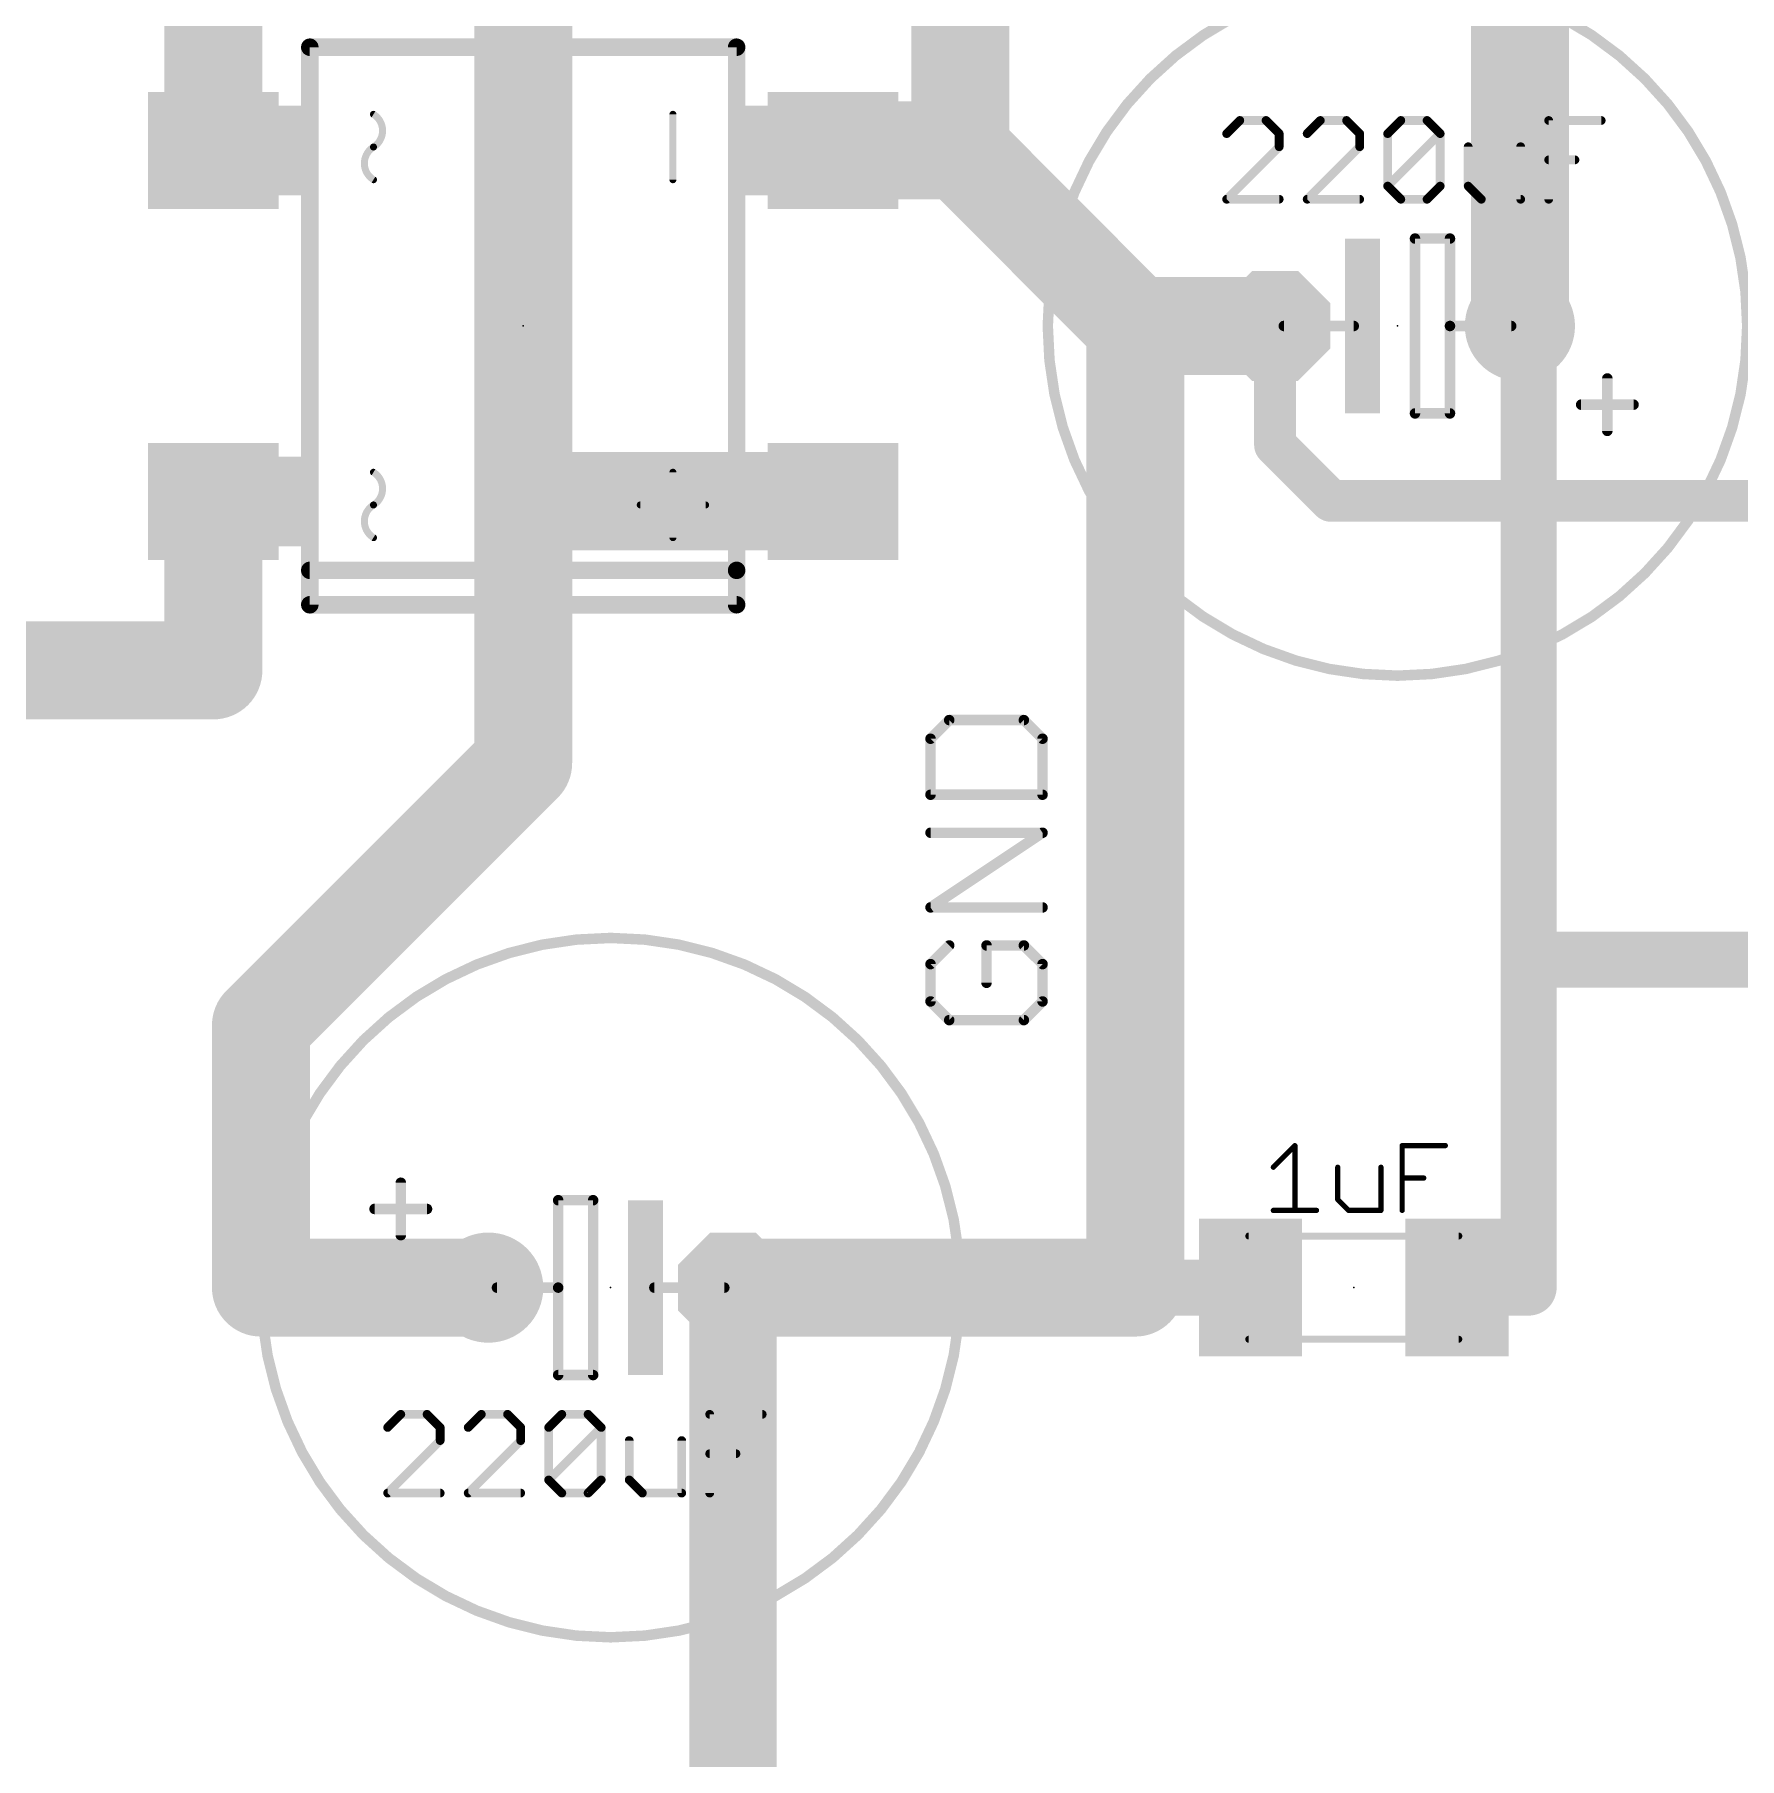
# Model space of a CAD drawing. Extents: x 0 to 165, y -10 to 137.
# Drawn here: x 39.89 to 64.66, y 51.58 to 76.62 of the extents above; entities that cross this region are included whole.
import ezdxf

# ---------------------------------------------------------------- set-up
doc = ezdxf.new("R2010")
doc.units = 0
for name, color, linetype in [('1', 14, 'CONTINUOUS'), ('16', 174, 'CONTINUOUS'), ('17', 94, 'CONTINUOUS'), ('21', 251, 'CONTINUOUS'), ('23', 178, 'CONTINUOUS'), ('27', 251, 'CONTINUOUS'), ('51', 251, 'CONTINUOUS')]:
    doc.layers.add(name, color=color, linetype=linetype)

# ---------------------------------------------------------------- blocks, each defined once
blk = doc.blocks.new('RECT')
blk.add_solid([(-0.5, -0.5), (0.5, -0.5), (-0.5, 0.5), (0.5, 0.5)])
blk = doc.blocks.new('ROUNDP')
at = {"const_width": 0.5}
blk.add_lwpolyline([(0, -0.25, 1), (0, 0.25, 1), (0, -0.25)], format="xyb", dxfattribs=at)
blk = doc.blocks.new('OCTAGONP')
at = {"const_width": 0.5}
blk.add_lwpolyline([(-0.25, -0.1036), (-0.25, 0.1036), (-0.1036, 0.25), (0.1036, 0.25), (0.25, 0.1036), (0.25, -0.1036), (0.1036, -0.25), (-0.1036, -0.25), (-0.25, -0.1036), (-0.25, 0.1036)], dxfattribs=at)

msp = doc.modelspace()

# ---------------------------------------------------------------- linework, layer by layer
at = {"layer": '1'}
for points, const_width in [([(53.34, 74.94), (53.34, 80.645)], 1.4224), ([(46.99, 69.85), (46.99, 78.74)], 1.4224), ([(61.468, 72.39), (61.468, 78.74)], 1.4224), ([(42.49, 77.3938), (42.49, 74.94)], 1.4224), ([(53.34, 74.94), (51.49, 74.94)], 1.4224), ([(55.88, 72.39), (53.34, 74.94)], 1.4224), ([(55.88, 58.42), (55.88, 72.39)], 1.4224), ([(55.88, 72.39), (57.912, 72.39)], 1.4224), ([(61.595, 72.39), (61.468, 72.39)], 0.8128), ([(61.595, 63.1825), (61.595, 72.39)], 0.8128), ([(42.49, 67.3862), (42.49, 69.84)], 1.4224), ([(51.49, 69.85), (46.99, 69.85)], 1.4224), ([(46.99, 69.84), (51.49, 69.84)], 1.4224), ([(46.99, 66.04), (46.99, 69.84)], 1.4224), ([(51.49, 69.84), (51.49, 69.85)], 1.4224), ([(34.0868, 67.3862), (42.49, 67.3862)], 1.4224), ([(43.18, 62.23), (46.99, 66.04)], 1.4224), ([(53.178, 66.6652), (52.9068, 66.394)], 0.1524), ([(54.2626, 66.6652), (53.178, 66.6652)], 0.1524), ([(54.5338, 66.394), (54.2626, 66.6652)], 0.1524), ([(52.9068, 66.394), (52.9068, 65.5805)], 0.1524), ([(54.5338, 65.5805), (54.5338, 66.394)], 0.1524), ([(52.9068, 65.5805), (54.5338, 65.5805)], 0.1524), ([(52.9068, 63.9434), (54.5338, 65.028)], 0.1524), ([(54.5338, 65.028), (52.9068, 65.028)], 0.1524), ([(54.5338, 63.9434), (52.9068, 63.9434)], 0.1524), ([(53.178, 63.3909), (52.9068, 63.1197)], 0.1524), ([(54.2626, 63.3909), (53.7203, 63.3909)], 0.1524), ([(53.7203, 63.3909), (53.7203, 62.8485)], 0.1524), ([(54.5338, 63.1197), (54.2626, 63.3909)], 0.1524), ([(61.595, 63.1825), (76.5175, 63.1825)], 0.8128), ([(61.595, 58.42), (61.595, 63.1825)], 0.8128), ([(52.9068, 63.1197), (52.9068, 62.5774)], 0.1524), ([(54.5338, 62.5774), (54.5338, 63.1197)], 0.1524), ([(43.18, 58.42), (43.18, 62.23)], 1.4224), ([(52.9068, 62.5774), (53.178, 62.3062)], 0.1524), ([(54.2626, 62.3062), (54.5338, 62.5774)], 0.1524), ([(53.178, 62.3062), (54.2626, 62.3062)], 0.1524), ([(43.18, 58.42), (46.482, 58.42)], 1.4224), ([(50.038, 58.42), (55.88, 58.42)], 1.4224), ([(55.88, 58.42), (57.555, 58.42)], 0.8128), ([(60.555, 58.42), (61.595, 58.42)], 0.8128)]:
    msp.add_lwpolyline(points, dxfattribs=dict(at, const_width=const_width))
for points, const_width in [([(51.49, 75.2956, 1), (51.49, 74.5844)], 0.7112), ([(53.5919, 75.191, 1), (53.0881, 74.689)], 0.7112), ([(53.34, 74.5844, 1), (53.34, 75.2956)], 0.7112), ([(42.1344, 74.94, 1), (42.8456, 74.94)], 0.7112), ([(52.9844, 74.94, 1), (53.6956, 74.94)], 0.7112), ([(56.2356, 72.39, 1), (55.5244, 72.39)], 0.7112), ([(55.88, 72.7456, 1), (55.88, 72.0344)], 0.7112), ([(55.6281, 72.139, 1), (56.1319, 72.641)], 0.7112), ([(57.912, 72.0344, 1), (57.912, 72.7456)], 0.7112), ([(61.1124, 72.39, 1), (61.8236, 72.39)], 0.7112), ([(61.468, 72.5932, 1), (61.468, 72.1868)], 0.4064), ([(61.7982, 72.39, 1), (61.3918, 72.39)], 0.4064), ([(61.595, 72.1868, 1), (61.595, 72.5932)], 0.4064), ([(42.8456, 69.84, 1), (42.1344, 69.84)], 0.7112), ([(46.99, 70.2056, 1), (46.99, 69.4944)], 0.7112), ([(46.99, 70.1956, 1), (46.99, 69.4844)], 0.7112), ([(47.3456, 69.84, 1), (46.6344, 69.84)], 0.7112), ([(51.8456, 69.85, 1), (51.1344, 69.85)], 0.7112), ([(51.49, 69.4944, 1), (51.49, 70.2056)], 0.7112), ([(51.49, 69.4844, 1), (51.49, 70.1956)], 0.7112), ([(46.6344, 69.85, 1), (47.3456, 69.85)], 0.7112), ([(51.1344, 69.84, 1), (51.8456, 69.84)], 0.7112), ([(42.49, 67.0306, 1), (42.49, 67.7418)], 0.7112), ([(42.1344, 67.3862, 1), (42.8456, 67.3862)], 0.7112), ([(47.2414, 65.7886, 1), (46.7386, 66.2914)], 0.7112), ([(53.178, 66.7033, 1), (53.178, 66.6271)], 0.0762), ([(53.2049, 66.6382, 1), (53.151, 66.6921)], 0.0762), ([(54.2896, 66.6921, 1), (54.2357, 66.6382)], 0.0762), ([(54.2626, 66.6271, 1), (54.2626, 66.7033)], 0.0762), ([(46.6344, 66.04, 1), (47.3456, 66.04)], 0.7112), ([(52.9449, 66.394, 1), (52.8687, 66.394)], 0.0762), ([(52.8799, 66.4209, 1), (52.9338, 66.3671)], 0.0762), ([(54.5719, 66.394, 1), (54.4957, 66.394)], 0.0762), ([(54.5069, 66.3671, 1), (54.5607, 66.4209)], 0.0762), ([(52.9068, 65.6186, 1), (52.9068, 65.5424)], 0.0762), ([(54.5338, 65.5424, 1), (54.5338, 65.6186)], 0.0762), ([(52.8687, 65.5805, 1), (52.9449, 65.5805)], 0.0762), ([(54.4957, 65.5805, 1), (54.5719, 65.5805)], 0.0762), ([(52.9068, 65.0661, 1), (52.9068, 64.9899)], 0.0762), ([(54.5549, 64.9963, 1), (54.5127, 65.0597)], 0.0762), ([(54.5338, 64.9899, 1), (54.5338, 65.0661)], 0.0762), ([(52.9068, 63.9815, 1), (52.9068, 63.9053)], 0.0762), ([(52.8857, 63.9751, 1), (52.9279, 63.9117)], 0.0762), ([(54.5338, 63.9053, 1), (54.5338, 63.9815)], 0.0762), ([(53.2049, 63.3639, 1), (53.151, 63.4178)], 0.0762), ([(53.7203, 63.429, 1), (53.7203, 63.3528)], 0.0762), ([(53.7584, 63.3909, 1), (53.6822, 63.3909)], 0.0762), ([(54.2896, 63.4178, 1), (54.2357, 63.3639)], 0.0762), ([(54.2626, 63.3528, 1), (54.2626, 63.429)], 0.0762), ([(61.595, 63.3857, 1), (61.595, 62.9793)], 0.4064), ([(61.7982, 63.1825, 1), (61.3918, 63.1825)], 0.4064), ([(61.3918, 63.1825, 1), (61.7982, 63.1825)], 0.4064), ([(52.9449, 63.1197, 1), (52.8687, 63.1197)], 0.0762), ([(52.8799, 63.1466, 1), (52.9338, 63.0928)], 0.0762), ([(54.5719, 63.1197, 1), (54.4957, 63.1197)], 0.0762), ([(54.5069, 63.0928, 1), (54.5607, 63.1466)], 0.0762), ([(43.5356, 62.23, 1), (42.8244, 62.23)], 0.7112), ([(53.6822, 62.8485, 1), (53.7584, 62.8485)], 0.0762), ([(42.9286, 62.4814, 1), (43.4314, 61.9786)], 0.7112), ([(52.9338, 62.6043, 1), (52.8799, 62.5504)], 0.0762), ([(52.8687, 62.5774, 1), (52.9449, 62.5774)], 0.0762), ([(54.4957, 62.5774, 1), (54.5719, 62.5774)], 0.0762), ([(54.5607, 62.5504, 1), (54.5069, 62.6043)], 0.0762), ([(53.178, 62.3443, 1), (53.178, 62.2681)], 0.0762), ([(53.151, 62.2793, 1), (53.2049, 62.3331)], 0.0762), ([(54.2357, 62.3331, 1), (54.2896, 62.2793)], 0.0762), ([(54.2626, 62.2681, 1), (54.2626, 62.3443)], 0.0762), ([(43.18, 58.7756, 1), (43.18, 58.0644)], 0.7112), ([(46.482, 58.0644, 1), (46.482, 58.7756)], 0.7112), ([(50.038, 58.7756, 1), (50.038, 58.0644)], 0.7112), ([(55.88, 58.0644, 1), (55.88, 58.7756)], 0.7112), ([(42.8244, 58.42, 1), (43.5356, 58.42)], 0.7112), ([(55.5244, 58.42, 1), (56.2356, 58.42)], 0.7112), ([(55.88, 58.6232, 1), (55.88, 58.2168)], 0.4064), ([(57.555, 58.2168, 1), (57.555, 58.6232)], 0.4064), ([(60.555, 58.6232, 1), (60.555, 58.2168)], 0.4064), ([(61.3918, 58.42, 1), (61.7982, 58.42)], 0.4064), ([(61.595, 58.2168, 1), (61.595, 58.6232)], 0.4064)]:
    msp.add_lwpolyline(points, format="xyb", dxfattribs=dict(at, const_width=const_width))
at = {"layer": '16'}
for points, const_width in [([(57.912, 72.39), (57.912, 70.6631)], 0.6096), ([(57.912, 70.6631), (58.7251, 69.85)], 0.6096), ([(58.7251, 69.85), (71.755, 69.85)], 0.6096), ([(50.038, 45.085), (50.038, 58.42)], 1.27)]:
    msp.add_lwpolyline(points, dxfattribs=dict(at, const_width=const_width))
for points, const_width in [([(58.0644, 72.39, 1), (57.7596, 72.39)], 0.3048), ([(58.0198, 70.7709, 1), (57.8042, 70.5553)], 0.3048), ([(57.7596, 70.6631, 1), (58.0644, 70.6631)], 0.3048), ([(58.7251, 70.0024, 1), (58.7251, 69.6976)], 0.3048), ([(58.6173, 69.7422, 1), (58.8329, 69.9578)], 0.3048), ([(50.3555, 58.42, 1), (49.7205, 58.42)], 0.635)]:
    msp.add_lwpolyline(points, format="xyb", dxfattribs=dict(at, const_width=const_width))
at = {"layer": '21'}
for points, const_width in [([(59.69, 67.31, 1), (59.69, 77.47, 1), (59.69, 67.31)], 0.1524), ([(43.9535, 76.44, 1), (43.8265, 76.44)], 0.127), ([(43.89, 76.5035, 1), (43.89, 76.3765)], 0.127), ([(50.1535, 76.44, 1), (50.0265, 76.44)], 0.127), ([(50.09, 76.3765, 1), (50.09, 76.5035)], 0.127), ([(44.815, 74.99, 0.5561), (44.815, 75.465)], 0.1016), ([(44.8284, 75.4866, 1), (44.8016, 75.4434)], 0.0508), ([(49.1904, 75.465, 1), (49.1396, 75.465)], 0.0508), ([(44.815, 74.99, 0.5561), (44.815, 74.515)], 0.1016), ([(44.8016, 75.0116, 1), (44.8284, 74.9684)], 0.0508), ([(44.8284, 74.9684, 1), (44.8016, 75.0116)], 0.0508), ([(44.8016, 74.4934, 1), (44.8284, 74.5366)], 0.0508), ([(49.1396, 74.515, 1), (49.1904, 74.515)], 0.0508), ([(62.7761, 71.628, 1), (62.6999, 71.628)], 0.0762), ([(62.357, 71.2851, 1), (62.357, 71.2089)], 0.0762), ([(63.119, 71.2089, 1), (63.119, 71.2851)], 0.0762), ([(62.6999, 70.866, 1), (62.7761, 70.866)], 0.0762), ([(44.815, 69.79, 0.5561), (44.815, 70.265)], 0.1016), ([(44.8284, 70.2866, 1), (44.8016, 70.2434)], 0.0508), ([(49.1904, 70.265, 1), (49.1396, 70.265)], 0.0508), ([(44.815, 69.79, 0.5561), (44.815, 69.315)], 0.1016), ([(44.8016, 69.8116, 1), (44.8284, 69.7684)], 0.0508), ([(44.8284, 69.7684, 1), (44.8016, 69.8116)], 0.0508), ([(48.69, 69.8154, 1), (48.69, 69.7646)], 0.0508), ([(49.64, 69.7646, 1), (49.64, 69.8154)], 0.0508), ([(44.8016, 69.2934, 1), (44.8284, 69.3366)], 0.0508), ([(49.1396, 69.315, 1), (49.1904, 69.315)], 0.0508), ([(43.89, 68.9035, 1), (43.89, 68.7765)], 0.127), ([(50.1535, 68.84, 1), (50.0265, 68.84)], 0.127), ([(50.0265, 68.84, 1), (50.1535, 68.84)], 0.127), ([(50.09, 68.7765, 1), (50.09, 68.9035)], 0.127), ([(43.89, 68.4035, 1), (43.89, 68.2765)], 0.127), ([(43.8265, 68.34, 1), (43.9535, 68.34)], 0.127), ([(50.0265, 68.34, 1), (50.1535, 68.34)], 0.127), ([(50.09, 68.2765, 1), (50.09, 68.4035)], 0.127), ([(48.26, 53.34, 1), (48.26, 63.5, 1), (48.26, 53.34)], 0.1524), ([(45.2501, 59.944, 1), (45.1739, 59.944)], 0.0762), ([(44.831, 59.6011, 1), (44.831, 59.5249)], 0.0762), ([(45.593, 59.5249, 1), (45.593, 59.6011)], 0.0762), ([(45.1739, 59.182, 1), (45.2501, 59.182)], 0.0762)]:
    msp.add_lwpolyline(points, format="xyb", dxfattribs=dict(at, const_width=const_width))
for points, const_width in [([(43.89, 68.34), (43.89, 76.44)], 0.254), ([(43.89, 76.44), (50.09, 76.44)], 0.254), ([(50.09, 76.44), (50.09, 68.84)], 0.254), ([(49.165, 74.515), (49.165, 75.465)], 0.1016), ([(62.738, 71.628), (62.738, 70.866)], 0.1524), ([(63.119, 71.247), (62.357, 71.247)], 0.1524), ([(49.165, 69.315), (49.165, 70.265)], 0.1016), ([(49.64, 69.79), (48.69, 69.79)], 0.1016), ([(50.09, 68.84), (43.89, 68.84)], 0.254), ([(50.09, 68.84), (50.09, 68.34)], 0.254), ([(50.09, 68.34), (43.89, 68.34)], 0.254), ([(45.212, 59.182), (45.212, 59.944)], 0.1524), ([(44.831, 59.563), (45.593, 59.563)], 0.1524)]:
    msp.add_lwpolyline(points, dxfattribs=dict(at, const_width=const_width))
at = {"layer": '23'}
for p in [(46.99, 72.39), (59.69, 72.39), (48.26, 58.42), (59.055, 58.42)]:
    msp.add_point(p, dxfattribs=at)
at = {"layer": '27'}
for points, const_width in [([(57.3992, 75.3755), (57.2085, 75.1848)], 0.127), ([(57.7805, 75.3755), (57.3992, 75.3755)], 0.127), ([(57.9712, 75.1848), (57.7805, 75.3755)], 0.127), ([(58.5686, 75.3755), (58.3779, 75.1848)], 0.127), ([(58.9499, 75.3755), (58.5686, 75.3755)], 0.127), ([(59.1406, 75.1848), (58.9499, 75.3755)], 0.127), ([(59.5473, 75.1848), (59.738, 75.3755)], 0.127), ([(59.738, 75.3755), (60.1193, 75.3755)], 0.127), ([(60.1193, 75.3755), (60.3099, 75.1848)], 0.127), ([(61.8861, 74.2315), (61.8861, 75.3755)], 0.127), ([(61.8861, 75.3755), (62.6487, 75.3755)], 0.127), ([(57.9712, 74.9942), (57.9712, 75.1848)], 0.127), ([(59.1406, 74.9942), (59.1406, 75.1848)], 0.127), ([(59.5473, 74.4222), (59.5473, 75.1848)], 0.127), ([(59.5473, 74.4222), (60.3099, 75.1848)], 0.127), ([(60.3099, 75.1848), (60.3099, 74.4222)], 0.127), ([(57.2085, 74.2315), (57.9712, 74.9942)], 0.127), ([(58.3779, 74.2315), (59.1406, 74.9942)], 0.127), ([(60.7167, 74.9942), (60.7167, 74.4222)], 0.127), ([(61.4793, 74.2315), (61.4793, 74.9942)], 0.127), ([(61.8861, 74.8035), (62.2674, 74.8035)], 0.127), ([(59.738, 74.2315), (59.5473, 74.4222)], 0.127), ([(60.3099, 74.4222), (60.1193, 74.2315)], 0.127), ([(60.7167, 74.4222), (60.9074, 74.2315)], 0.127), ([(57.9712, 74.2315), (57.2085, 74.2315)], 0.127), ([(59.1406, 74.2315), (58.3779, 74.2315)], 0.127), ([(60.1193, 74.2315), (59.738, 74.2315)], 0.127), ([(60.9074, 74.2315), (61.4793, 74.2315)], 0.127), ([(57.8865, 60.1692), (58.2001, 60.4827)], 0.0762), ([(58.2001, 60.4827), (58.2001, 59.5421)], 0.0762), ([(59.7576, 59.5421), (59.7576, 60.4827)], 0.0762), ([(59.7576, 60.4827), (60.3847, 60.4827)], 0.0762), ([(58.8221, 60.1692), (58.8221, 59.6989)], 0.0762), ([(59.4491, 59.5421), (59.4491, 60.1692)], 0.0762), ([(59.7576, 60.0124), (60.0711, 60.0124)], 0.0762), ([(58.8221, 59.6989), (58.9788, 59.5421)], 0.0762), ([(57.8865, 59.5421), (58.5136, 59.5421)], 0.0762), ([(58.9788, 59.5421), (59.4491, 59.5421)], 0.0762), ([(45.2122, 56.5795), (45.0215, 56.3888)], 0.127), ([(45.5935, 56.5795), (45.2122, 56.5795)], 0.127), ([(45.7842, 56.3888), (45.5935, 56.5795)], 0.127), ([(46.3816, 56.5795), (46.1909, 56.3888)], 0.127), ([(46.7629, 56.5795), (46.3816, 56.5795)], 0.127), ([(46.9535, 56.3888), (46.7629, 56.5795)], 0.127), ([(47.3603, 56.3888), (47.551, 56.5795)], 0.127), ([(47.551, 56.5795), (47.9323, 56.5795)], 0.127), ([(47.9323, 56.5795), (48.1229, 56.3888)], 0.127), ([(49.6991, 55.4355), (49.6991, 56.5795)], 0.127), ([(49.6991, 56.5795), (50.4617, 56.5795)], 0.127), ([(45.7842, 56.1982), (45.7842, 56.3888)], 0.127), ([(46.9535, 56.1982), (46.9535, 56.3888)], 0.127), ([(47.3603, 55.6262), (47.3603, 56.3888)], 0.127), ([(47.3603, 55.6262), (48.1229, 56.3888)], 0.127), ([(48.1229, 56.3888), (48.1229, 55.6262)], 0.127), ([(45.0215, 55.4355), (45.7842, 56.1982)], 0.127), ([(46.1909, 55.4355), (46.9535, 56.1982)], 0.127), ([(48.5297, 56.1982), (48.5297, 55.6262)], 0.127), ([(49.2923, 55.4355), (49.2923, 56.1982)], 0.127), ([(49.6991, 56.0075), (50.0804, 56.0075)], 0.127), ([(47.551, 55.4355), (47.3603, 55.6262)], 0.127), ([(48.1229, 55.6262), (47.9323, 55.4355)], 0.127), ([(48.5297, 55.6262), (48.7204, 55.4355)], 0.127), ([(45.7842, 55.4355), (45.0215, 55.4355)], 0.127), ([(46.9535, 55.4355), (46.1909, 55.4355)], 0.127), ([(47.9323, 55.4355), (47.551, 55.4355)], 0.127), ([(48.7204, 55.4355), (49.2923, 55.4355)], 0.127)]:
    msp.add_lwpolyline(points, dxfattribs=dict(at, const_width=const_width))
for points, const_width in [([(57.3992, 75.4072, 1), (57.3992, 75.3437)], 0.0635), ([(57.4216, 75.353, 1), (57.3767, 75.3979)], 0.0635), ([(57.8029, 75.3979, 1), (57.758, 75.353)], 0.0635), ([(57.7805, 75.3437, 1), (57.7805, 75.4072)], 0.0635), ([(58.5686, 75.4072, 1), (58.5686, 75.3437)], 0.0635), ([(58.591, 75.353, 1), (58.5461, 75.3979)], 0.0635), ([(58.9723, 75.3979, 1), (58.9274, 75.353)], 0.0635), ([(58.9499, 75.3437, 1), (58.9499, 75.4072)], 0.0635), ([(59.738, 75.4072, 1), (59.738, 75.3437)], 0.0635), ([(59.7604, 75.353, 1), (59.7155, 75.3979)], 0.0635), ([(60.1417, 75.3979, 1), (60.0968, 75.353)], 0.0635), ([(60.1193, 75.3437, 1), (60.1193, 75.4072)], 0.0635), ([(61.9178, 75.3755, 1), (61.8543, 75.3755)], 0.0635), ([(61.8861, 75.4072, 1), (61.8861, 75.3437)], 0.0635), ([(62.6487, 75.3437, 1), (62.6487, 75.4072)], 0.0635), ([(57.1861, 75.2073, 1), (57.231, 75.1624)], 0.0635), ([(58.0029, 75.1848, 1), (57.9394, 75.1848)], 0.0635), ([(57.9487, 75.1624, 1), (57.9936, 75.2073)], 0.0635), ([(58.3554, 75.2073, 1), (58.4004, 75.1624)], 0.0635), ([(59.1723, 75.1848, 1), (59.1088, 75.1848)], 0.0635), ([(59.1181, 75.1624, 1), (59.163, 75.2073)], 0.0635), ([(59.579, 75.1848, 1), (59.5155, 75.1848)], 0.0635), ([(59.5248, 75.2073, 1), (59.5697, 75.1624)], 0.0635), ([(60.3417, 75.1848, 1), (60.2782, 75.1848)], 0.0635), ([(60.3324, 75.1624, 1), (60.2875, 75.2073)], 0.0635), ([(60.2875, 75.1624, 1), (60.3324, 75.2073)], 0.0635), ([(57.9394, 74.9942, 1), (58.0029, 74.9942)], 0.0635), ([(57.9936, 74.9717, 1), (57.9487, 75.0166)], 0.0635), ([(59.1088, 74.9942, 1), (59.1723, 74.9942)], 0.0635), ([(59.163, 74.9717, 1), (59.1181, 75.0166)], 0.0635), ([(60.7484, 74.9942, 1), (60.6849, 74.9942)], 0.0635), ([(61.5111, 74.9942, 1), (61.4476, 74.9942)], 0.0635), ([(61.8861, 74.8352, 1), (61.8861, 74.7717)], 0.0635), ([(62.2674, 74.7717, 1), (62.2674, 74.8352)], 0.0635), ([(59.5697, 74.4446, 1), (59.5248, 74.3997)], 0.0635), ([(59.5248, 74.4446, 1), (59.5697, 74.3997)], 0.0635), ([(59.5155, 74.4222, 1), (59.579, 74.4222)], 0.0635), ([(60.2782, 74.4222, 1), (60.3417, 74.4222)], 0.0635), ([(60.3324, 74.3997, 1), (60.2875, 74.4446)], 0.0635), ([(60.6849, 74.4222, 1), (60.7484, 74.4222)], 0.0635), ([(60.7391, 74.4446, 1), (60.6942, 74.3997)], 0.0635), ([(57.2085, 74.2632, 1), (57.2085, 74.1997)], 0.0635), ([(57.1861, 74.254, 1), (57.231, 74.209)], 0.0635), ([(57.9712, 74.1997, 1), (57.9712, 74.2632)], 0.0635), ([(58.3554, 74.254, 1), (58.4004, 74.209)], 0.0635), ([(58.3779, 74.2632, 1), (58.3779, 74.1997)], 0.0635), ([(59.1406, 74.1997, 1), (59.1406, 74.2632)], 0.0635), ([(59.738, 74.2632, 1), (59.738, 74.1997)], 0.0635), ([(59.7155, 74.209, 1), (59.7604, 74.254)], 0.0635), ([(60.0968, 74.254, 1), (60.1417, 74.209)], 0.0635), ([(60.1193, 74.1997, 1), (60.1193, 74.2632)], 0.0635), ([(60.9074, 74.2632, 1), (60.9074, 74.1997)], 0.0635), ([(60.8849, 74.209, 1), (60.9298, 74.254)], 0.0635), ([(61.4476, 74.2315, 1), (61.5111, 74.2315)], 0.0635), ([(61.4793, 74.1997, 1), (61.4793, 74.2632)], 0.0635), ([(61.8543, 74.2315, 1), (61.9178, 74.2315)], 0.0635), ([(58.2191, 60.4827, 1), (58.181, 60.4827)], 0.0381), ([(58.2135, 60.4692, 1), (58.1866, 60.4962)], 0.0381), ([(59.7576, 60.5018, 1), (59.7576, 60.4637)], 0.0381), ([(59.7766, 60.4827, 1), (59.7385, 60.4827)], 0.0381), ([(60.3847, 60.4637, 1), (60.3847, 60.5018)], 0.0381), ([(57.8731, 60.1826, 1), (57.9, 60.1557)], 0.0381), ([(58.8411, 60.1692, 1), (58.803, 60.1692)], 0.0381), ([(59.4682, 60.1692, 1), (59.4301, 60.1692)], 0.0381), ([(59.7576, 60.0314, 1), (59.7576, 59.9933)], 0.0381), ([(60.0711, 59.9933, 1), (60.0711, 60.0314)], 0.0381), ([(58.803, 59.6989, 1), (58.8411, 59.6989)], 0.0381), ([(58.8355, 59.7123, 1), (58.8086, 59.6854)], 0.0381), ([(57.8865, 59.5612, 1), (57.8865, 59.5231)], 0.0381), ([(58.181, 59.5421, 1), (58.2191, 59.5421)], 0.0381), ([(58.5136, 59.5231, 1), (58.5136, 59.5612)], 0.0381), ([(58.9788, 59.5612, 1), (58.9788, 59.5231)], 0.0381), ([(58.9654, 59.5286, 1), (58.9923, 59.5556)], 0.0381), ([(59.4301, 59.5421, 1), (59.4682, 59.5421)], 0.0381), ([(59.4491, 59.5231, 1), (59.4491, 59.5612)], 0.0381), ([(59.7385, 59.5421, 1), (59.7766, 59.5421)], 0.0381), ([(45.2122, 56.6112, 1), (45.2122, 56.5477)], 0.0635), ([(45.2346, 56.557, 1), (45.1897, 56.6019)], 0.0635), ([(45.6159, 56.6019, 1), (45.571, 56.557)], 0.0635), ([(45.5935, 56.5477, 1), (45.5935, 56.6112)], 0.0635), ([(46.3816, 56.6112, 1), (46.3816, 56.5477)], 0.0635), ([(46.404, 56.557, 1), (46.3591, 56.6019)], 0.0635), ([(46.7853, 56.6019, 1), (46.7404, 56.557)], 0.0635), ([(46.7629, 56.5477, 1), (46.7629, 56.6112)], 0.0635), ([(47.551, 56.6112, 1), (47.551, 56.5477)], 0.0635), ([(47.5734, 56.557, 1), (47.5285, 56.6019)], 0.0635), ([(47.9547, 56.6019, 1), (47.9098, 56.557)], 0.0635), ([(47.9323, 56.5477, 1), (47.9323, 56.6112)], 0.0635), ([(49.7308, 56.5795, 1), (49.6673, 56.5795)], 0.0635), ([(49.6991, 56.6112, 1), (49.6991, 56.5477)], 0.0635), ([(50.4617, 56.5477, 1), (50.4617, 56.6112)], 0.0635), ([(44.999, 56.4113, 1), (45.044, 56.3664)], 0.0635), ([(45.8159, 56.3888, 1), (45.7524, 56.3888)], 0.0635), ([(45.7617, 56.3664, 1), (45.8066, 56.4113)], 0.0635), ([(46.1684, 56.4113, 1), (46.2133, 56.3664)], 0.0635), ([(46.9853, 56.3888, 1), (46.9218, 56.3888)], 0.0635), ([(46.9311, 56.3664, 1), (46.976, 56.4113)], 0.0635), ([(47.392, 56.3888, 1), (47.3285, 56.3888)], 0.0635), ([(47.3378, 56.4113, 1), (47.3827, 56.3664)], 0.0635), ([(48.1547, 56.3888, 1), (48.0912, 56.3888)], 0.0635), ([(48.1454, 56.3664, 1), (48.1005, 56.4113)], 0.0635), ([(48.1005, 56.3664, 1), (48.1454, 56.4113)], 0.0635), ([(45.7524, 56.1982, 1), (45.8159, 56.1982)], 0.0635), ([(45.8066, 56.1757, 1), (45.7617, 56.2206)], 0.0635), ([(46.9218, 56.1982, 1), (46.9853, 56.1982)], 0.0635), ([(46.976, 56.1757, 1), (46.9311, 56.2206)], 0.0635), ([(48.5614, 56.1982, 1), (48.4979, 56.1982)], 0.0635), ([(49.3241, 56.1982, 1), (49.2606, 56.1982)], 0.0635), ([(49.6991, 56.0392, 1), (49.6991, 55.9757)], 0.0635), ([(50.0804, 55.9757, 1), (50.0804, 56.0392)], 0.0635), ([(47.3285, 55.6262, 1), (47.392, 55.6262)], 0.0635), ([(47.3827, 55.6486, 1), (47.3378, 55.6037)], 0.0635), ([(47.3378, 55.6486, 1), (47.3827, 55.6037)], 0.0635), ([(48.0912, 55.6262, 1), (48.1547, 55.6262)], 0.0635), ([(48.1454, 55.6037, 1), (48.1005, 55.6486)], 0.0635), ([(48.4979, 55.6262, 1), (48.5614, 55.6262)], 0.0635), ([(48.5521, 55.6486, 1), (48.5072, 55.6037)], 0.0635), ([(44.999, 55.458, 1), (45.044, 55.413)], 0.0635), ([(45.0215, 55.4673, 1), (45.0215, 55.4038)], 0.0635), ([(45.7842, 55.4038, 1), (45.7842, 55.4673)], 0.0635), ([(46.1684, 55.458, 1), (46.2133, 55.413)], 0.0635), ([(46.1909, 55.4673, 1), (46.1909, 55.4038)], 0.0635), ([(46.9535, 55.4038, 1), (46.9535, 55.4673)], 0.0635), ([(47.551, 55.4673, 1), (47.551, 55.4038)], 0.0635), ([(47.5285, 55.413, 1), (47.5734, 55.458)], 0.0635), ([(47.9098, 55.458, 1), (47.9547, 55.413)], 0.0635), ([(47.9323, 55.4038, 1), (47.9323, 55.4673)], 0.0635), ([(48.7204, 55.4673, 1), (48.7204, 55.4038)], 0.0635), ([(48.6979, 55.413, 1), (48.7428, 55.458)], 0.0635), ([(49.2606, 55.4355, 1), (49.3241, 55.4355)], 0.0635), ([(49.2923, 55.4038, 1), (49.2923, 55.4673)], 0.0635), ([(49.6673, 55.4355, 1), (49.7308, 55.4355)], 0.0635)]:
    msp.add_lwpolyline(points, format="xyb", dxfattribs=dict(at, const_width=const_width))
at = {"layer": '51'}
for points, const_width in [([(60.452, 73.66), (59.944, 73.66)], 0.1524), ([(59.944, 73.66), (59.944, 71.12)], 0.1524), ([(60.452, 72.39), (60.452, 73.66)], 0.1524), ([(59.055, 72.39), (58.039, 72.39)], 0.1524), ([(61.341, 72.39), (60.452, 72.39)], 0.1524), ([(60.452, 71.12), (60.452, 72.39)], 0.1524), ([(59.944, 71.12), (60.452, 71.12)], 0.1524), ([(48.006, 59.69), (47.498, 59.69)], 0.1524), ([(47.498, 59.69), (47.498, 58.42)], 0.1524), ([(48.006, 57.15), (48.006, 59.69)], 0.1524), ([(57.53, 59.17), (60.58, 59.17)], 0.1016), ([(46.609, 58.42), (47.498, 58.42)], 0.1524), ([(47.498, 58.42), (47.498, 57.15)], 0.1524), ([(48.895, 58.42), (49.911, 58.42)], 0.1524), ([(60.58, 57.67), (57.53, 57.67)], 0.1016), ([(47.498, 57.15), (48.006, 57.15)], 0.1524)]:
    msp.add_lwpolyline(points, dxfattribs=dict(at, const_width=const_width))
for points, const_width in [([(59.944, 73.6981, 1), (59.944, 73.6219)], 0.0762), ([(59.9821, 73.66, 1), (59.9059, 73.66)], 0.0762), ([(60.4901, 73.66, 1), (60.4139, 73.66)], 0.0762), ([(60.452, 73.6219, 1), (60.452, 73.6981)], 0.0762), ([(58.039, 72.4281, 1), (58.039, 72.3519)], 0.0762), ([(59.055, 72.3519, 1), (59.055, 72.4281)], 0.0762), ([(60.452, 72.4281, 1), (60.452, 72.3519)], 0.0762), ([(60.4901, 72.39, 1), (60.4139, 72.39)], 0.0762), ([(60.4139, 72.39, 1), (60.4901, 72.39)], 0.0762), ([(61.341, 72.3519, 1), (61.341, 72.4281)], 0.0762), ([(59.944, 71.1581, 1), (59.944, 71.0819)], 0.0762), ([(59.9059, 71.12, 1), (59.9821, 71.12)], 0.0762), ([(60.4139, 71.12, 1), (60.4901, 71.12)], 0.0762), ([(60.452, 71.0819, 1), (60.452, 71.1581)], 0.0762), ([(47.498, 59.7281, 1), (47.498, 59.6519)], 0.0762), ([(47.5361, 59.69, 1), (47.4599, 59.69)], 0.0762), ([(48.0441, 59.69, 1), (47.9679, 59.69)], 0.0762), ([(48.006, 59.6519, 1), (48.006, 59.7281)], 0.0762), ([(57.53, 59.1954, 1), (57.53, 59.1446)], 0.0508), ([(60.58, 59.1446, 1), (60.58, 59.1954)], 0.0508), ([(46.609, 58.4581, 1), (46.609, 58.3819)], 0.0762), ([(47.5361, 58.42, 1), (47.4599, 58.42)], 0.0762), ([(47.4599, 58.42, 1), (47.5361, 58.42)], 0.0762), ([(47.498, 58.3819, 1), (47.498, 58.4581)], 0.0762), ([(48.895, 58.4581, 1), (48.895, 58.3819)], 0.0762), ([(49.911, 58.3819, 1), (49.911, 58.4581)], 0.0762), ([(57.53, 57.6954, 1), (57.53, 57.6446)], 0.0508), ([(60.58, 57.6446, 1), (60.58, 57.6954)], 0.0508), ([(47.498, 57.1881, 1), (47.498, 57.1119)], 0.0762), ([(47.4599, 57.15, 1), (47.5361, 57.15)], 0.0762), ([(47.9679, 57.15, 1), (48.0441, 57.15)], 0.0762), ([(48.006, 57.1119, 1), (48.006, 57.1881)], 0.0762)]:
    msp.add_lwpolyline(points, format="xyb", dxfattribs=dict(at, const_width=const_width))

# ---------------------------------------------------------------- block references
at = {"layer": '1'}
for p, xscale, yscale, rotation in [((42.49, 74.94), 1.7, 1.9, 270), ((51.49, 74.94), 1.7, 1.9, 90), ((42.49, 69.84), 1.7, 1.9, 270), ((51.49, 69.84), 1.7, 1.9, 90), ((57.555, 58.42), 1.5, 2, 180), ((60.555, 58.42), 1.5, 2, 180)]:
    msp.add_blockref('RECT', p, dxfattribs=dict(at, xscale=xscale, yscale=yscale, rotation=rotation))
at = {"layer": '17', "xscale": 1.6002, "yscale": 1.6002, "rotation": 180}
for name, p in [('OCTAGONP', (57.912, 72.39)), ('OCTAGONP', (57.912, 72.39)), ('ROUNDP', (61.468, 72.39)), ('ROUNDP', (61.468, 72.39))]:
    msp.add_blockref(name, p, dxfattribs=at)
at = {"layer": '17', "xscale": 1.6002, "yscale": 1.6002}
for name, p in [('ROUNDP', (46.482, 58.42)), ('ROUNDP', (46.482, 58.42)), ('OCTAGONP', (50.038, 58.42)), ('OCTAGONP', (50.038, 58.42))]:
    msp.add_blockref(name, p, dxfattribs=at)
at = {"layer": '51'}
for p, xscale, yscale, rotation in [((42.84, 74.94), 1.3, 1.9, 270), ((51.14, 74.94), 1.3, 1.9, 90), ((59.182, 72.39), 0.508, 2.54, 180), ((42.84, 69.84), 1.3, 1.9, 270), ((51.14, 69.84), 1.3, 1.9, 90), ((57.705, 58.42), 0.5, 1.6, 180), ((60.405, 58.42), 0.5, 1.6, 180)]:
    msp.add_blockref('RECT', p, dxfattribs=dict(at, xscale=xscale, yscale=yscale, rotation=rotation))
at = {"layer": '51', "xscale": 0.508, "yscale": 2.54}
msp.add_blockref('RECT', (48.768, 58.42), dxfattribs=at)

doc.saveas('drawing.dxf')
